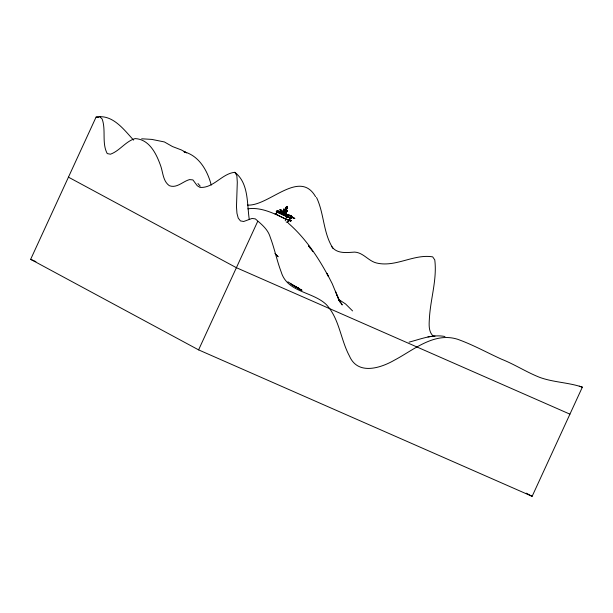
<?xml version="1.0" encoding="UTF-8"?>
<svg xmlns="http://www.w3.org/2000/svg" width="613" height="613" viewBox="0 0 613 613"><rect width="100%" height="100%" fill="white"/><g stroke="black" fill="none" stroke-linecap="round" stroke-linejoin="round"><path stroke-width="0.92" d="M287.229 206.458L287.168 208.251L284.562 212.979L283.85 209.125L283.474 209.991C283.696 212.029 284.302 213.378 284.363 212.634L283.926 212.657L283.765 209.133M285.873 211.041L286.003 210.075L285.873 211.041L285.283 210.765L285.987 210.113M284.087 212.558L284.639 209.454L285.014 210.236L284.486 210.006M284.233 212.933L283.988 212.803A5.785 3.739 20.6 0 0 283.551 212.703A6.559 4.237 20.6 0 0 282.647 212.55C285.214 213.86 280.325 212.619 281.965 212.711A6.383 3.287 4.6 0 1 282.723 212.849A6.168 3.18 4.6 0 1 283.298 212.987L284.24 212.91A19.723 3.824 -77 0 0 283.428 213.025A15.317 2.973 -77 0 0 282.754 213.148M283.834 212.65L285.712 207.577L287.068 206.382L287.244 208.213L285.482 211.378M287.076 206.382L285.781 207.539L283.873 212.627L284.018 210.198L284.585 209.477M285.428 210.428L286.026 210.711L284.731 213.063L285.122 211.201M99.766 116.662L102.164 119.045C106.141 130.155 101.628 143.12 107.237 153.587L110.44 154.208C119.78 150.852 125.504 141.404 135.09 138.592C149.61 139.274 156.621 154.323 160.805 166.223C163.043 172.843 163.089 181.287 169.326 185.678C176.797 188.597 182.82 181.371 189.593 179.586L192.926 179.923L197.248 185.724L199.976 187.394C213.485 188.406 222.006 173.487 234.856 172.314L236.84 175.586L237.3 182.176L236.48 206.75L236.955 213.309L238.235 218.128L240.449 220.902L243.675 221.492L252.058 218.443L255.345 218.895C261.376 224.22 268.004 229.201 270.325 237.492C274.578 248.786 276.9 260.694 281.198 271.973C287.321 292.593 312.63 291.405 326.331 304.584C339.449 318.714 340.529 339.456 349.448 356.015C357.724 375.394 380.359 368.244 394.274 360.245C413.698 350.023 433.851 331.917 457.405 339.204C472.684 344.613 486.898 352.582 501.641 359.249C514.859 364.49 526.805 372.352 540.022 377.493C553.731 382.405 568.619 382.443 582.35 387.155L532.13 496.338L198.597 349.877L30.65 259.337L96.08 117.083C112.608 114.003 123.673 129.366 133.565 140.093M198.597 349.877L257.659 221.462M291.244 218.266L287.313 217.025L276.287 211.723L280.218 212.964L291.244 218.266L286.662 216.711L285.742 218.979L290.6 220.879L290.838 220.358M275.819 214.205L276.846 211.983M275.973 214.274L276.992 212.052M280.218 212.964L291.137 218.496M285.214 220.741L285.972 219.117L275.03 213.853L285.888 219.301M287.535 222.496L288.554 220.282M288.792 220.167L287.689 222.565L286.187 221.975M289.972 217.983L288.953 220.205L290.769 221.178L291.091 220.473L289.206 219.577M289.098 220.274L290.118 218.052L276.394 211.493M289.451 220.442L289.688 219.921L291.091 220.473M289.612 220.519L289.688 219.921M286.922 211.554L285.374 212.496L287.321 210.734L285.06 212.06L287.321 210.742M287.367 210.811L286.907 211.592L286.463 210.903M283.474 209.991L284.286 209.891L284.325 212.619M277.704 211.385L277.49 211.079A7.264 1.923 39.8 0 0 277.153 211.018A7.456 1.977 39.8 0 0 276.785 210.995L277.635 211.424A20.352 20.321 64.8 0 1 281.114 212.006L281.995 211.837A26.213 26.167 64.8 0 0 277.566 211.102L277.62 211.133M284.961 211.914L286.424 213.516L286.164 213.025A6.559 5.241 51.3 0 0 285.505 212.359A5.785 4.628 51.3 0 0 285.16 212.067L284.961 211.914A19.723 8.934 -53.8 0 1 285.543 213.929L286.984 215.347L286.662 214.964A6.383 2.1 41.3 0 0 286.11 214.427A6.168 2.031 41.3 0 0 285.65 214.014L285.482 213.983M285.781 207.539L287.244 208.213M283.474 212.458L283.497 212.45A19.723 14.881 -62.1 0 0 281.39 210.32L281.298 210.236A6.168 3.962 59.2 0 0 280.846 209.899A6.383 4.099 59.2 0 0 280.271 209.539L279.857 209.47L280.907 210.412A15.317 11.555 -62.1 0 1 282.562 212.09L283.329 212.32A5.785 2.299 20.7 0 0 283.014 212.098A6.559 2.605 20.7 0 0 282.294 211.638L281.781 211.416L282.562 212.09M289.796 215.37L291.481 215.952L291.129 215.73A6.383 3.709 -5 0 0 290.47 215.523A6.168 3.586 -5 0 0 289.926 215.393L289.796 215.37A19.723 14.781 -71.8 0 0 286.922 214.826L288.823 215.5L288.332 215.209A6.559 3.134 31.7 0 0 287.52 214.956A5.785 2.766 31.7 0 0 287.129 214.864L286.922 214.818M409.07 342.131C420.779 339.112 432.64 334.085 444.969 336.522M276.685 211.01L276.731 211.002A26.236 26.19 64.8 0 1 281.114 211.753L281.198 211.753A7.701 1.624 -20.5 0 1 281.696 211.776A6.751 1.425 -20.5 0 1 281.896 211.814L281.949 211.822M435.031 336.016L427.958 336.866M281.114 211.753L280.7 211.891L281.114 212.006M247.805 208.841C257.514 207.424 266.77 210.504 275.521 214.289M293.773 218.167L294.707 218.542A7.456 1.824 1.3 0 0 294.278 218.343A7.264 1.778 1.3 0 0 293.872 218.197L293.773 218.167A26.213 25.677 -81.4 0 0 289.941 215.983L290.646 216.642A20.352 19.938 -81.4 0 1 293.658 218.358M141.687 138.783L151.871 139.412L164.376 141.948L172.445 146.53L181.356 149.94L186.704 152.829L184 151.786C199.133 155.725 207.615 170.866 211.232 185.08M96.08 117.083L98.839 117.305M247.46 205.087C268.908 206.42 299.466 168.483 315.58 196.719M289.941 215.983L290.079 216.014A6.751 2.452 57.6 0 1 290.34 216.098A7.701 2.804 57.6 0 1 290.907 216.374L290.991 216.427A26.236 25.7 -81.4 0 1 294.83 218.611L294.83 218.611M579.293 386.205L582.35 387.155M280.907 210.412L281.413 210.366M290.646 216.642L291.282 216.772L290.991 216.427M276.287 211.723L280.302 213.332M275.712 214.404L276.126 214.565M285.489 219.109L290.769 221.178M569.929 414.158L236.396 267.697L68.449 177.157M30.65 259.337L35.899 261.644M281.06 213.83L283.49 215.002M288.968 220.098L290.6 220.879M526.253 493.166L532.13 496.338M302.094 290.255L290.96 284.08L301.435 290.37L287.903 281.819M298.278 288.217L293.75 285.604L298.355 288.233M298.416 288.263L296.554 287.106L301.435 290.37M338.43 299.297L345.586 303.964L352.567 310.914M234.856 172.314C248.947 183.218 246.863 203.608 249.269 219.454M276.325 255.054L278.156 256.778L274.938 253.399M288.294 223.17C305.297 237.898 317.986 257 328.537 276.655L326.898 273.298L332.254 283.765L338.568 299.09L335.487 291.259M331.556 246.38C336.828 254.073 346.667 252.587 354.705 252.096C363.363 252.64 368.321 260.939 376.428 262.969C395.607 267.651 413.675 253.721 432.686 256.87L434.778 259.92C437.146 279.045 430.778 297.956 429.491 316.982C429.138 323.618 427.951 331.633 433.621 336.476M338.437 299.956L339.594 301.236M197.953 183.525L200.221 186.183M312.791 251.468L308.646 245.951L310.615 248.594M340.169 301.88L342.246 304.96L338.851 299.627M338.751 299.542L340.299 302.263L336.966 294.983M333.12 248.503C323.043 233.178 324.323 213.676 316.515 197.447M283.85 209.125L284.271 209.914M280.846 209.907A20.306 15.317 -62.1 0 1 283.007 212.098M280.072 209.439A19.746 14.896 -62.1 0 1 282.179 211.577M282.723 212.857A20.306 3.939 -77 0 1 283.551 212.703M281.704 212.688A19.746 3.831 -77 0 1 282.516 212.542M285.497 212.359A20.306 9.195 -53.8 0 1 286.102 214.435M286.248 213.132A19.746 8.942 -53.8 0 1 286.838 215.148M285.351 212.818A15.317 6.935 -53.8 0 1 285.819 214.404M290.332 216.105A26.98 26.428 -81.4 0 1 294.278 218.343M277.153 211.018A26.98 26.934 64.8 0 1 281.696 211.784M287.512 214.956A20.306 15.218 -71.8 0 1 290.47 215.523M288.455 215.263A19.746 14.796 -71.8 0 1 291.328 215.814M287.788 215.339A15.317 11.478 -71.8 0 1 290.049 215.768"/></g></svg>
